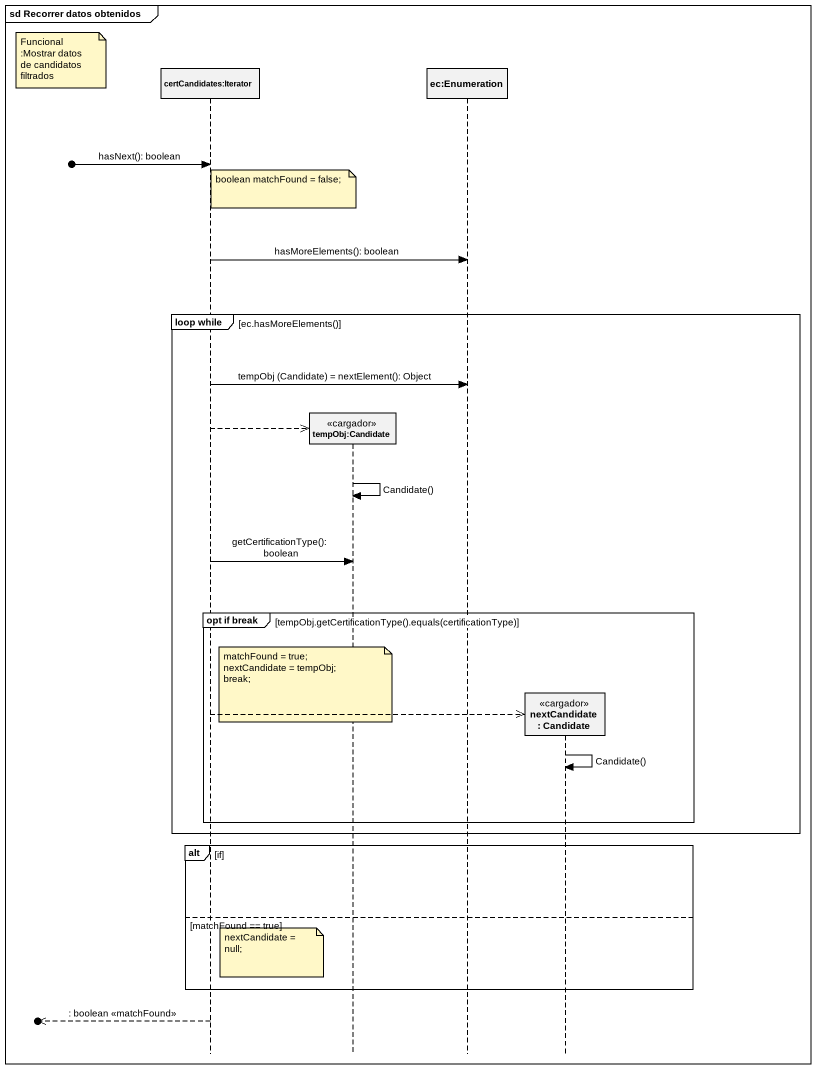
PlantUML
@startuml
mainframe sd Recorrer datos obtenidos
hide footbox
participant "certCandidates:Iterator" as certCandidates_Iterator
participant "tempObj:Candidate" as tempObj_Candidate <<cargador>>
participant "ec:Enumeration" as ec_Enumeration
participant "nextCandidate : Candidate" as nextCandidate <<cargador>>

note left of certCandidates_Iterator : Funcional :Mostrar datos de candidatos filtrados
[o-> certCandidates_Iterator : hasNext(): boolean
note over tempObj_Candidate : boolean matchFound = false;
certCandidates_Iterator -> ec_Enumeration : hasMoreElements(): boolean
group loop while [ec.hasMoreElements()]
  certCandidates_Iterator -> ec_Enumeration : tempObj (Candidate) = nextElement(): Object
  certCandidates_Iterator -->> tempObj_Candidate **
  tempObj_Candidate -> tempObj_Candidate : Candidate()
  certCandidates_Iterator -> tempObj_Candidate : getCertificationType(): boolean
  group opt if break [tempObj.getCertificationType().equals(certificationType)]
    note over tempObj_Candidate
      matchFound = true;
      nextCandidate = tempObj;
      break;
    end note
    certCandidates_Iterator -->> nextCandidate **
    nextCandidate -> nextCandidate : Candidate()
  end
end
alt if
else matchFound == true
  note right of certCandidates_Iterator : nextCandidate = null;
end
[o<<-- certCandidates_Iterator : : boolean <<matchFound>>
@enduml
